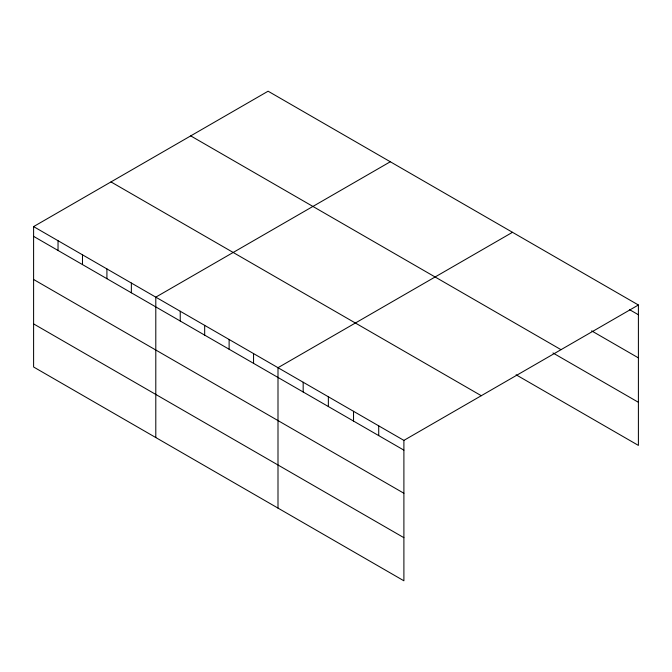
<?xml version="1.0" encoding="UTF-8"?>
<svg xmlns="http://www.w3.org/2000/svg" width="672" height="672" viewBox="0 0 672 672"><rect width="100%" height="100%" fill="white"/><g stroke="black" fill="none" stroke-linecap="round" stroke-linejoin="round"><path stroke-width="1.01" d="M33.6 226.598L403.897 440.387L403.897 580.793L33.6 367.004L33.6 226.598L268.103 91.207L638.4 304.996L638.4 445.402L516.096 374.791M390.306 161.759L155.795 297.15L155.795 437.556M512.501 232.302L277.998 367.693L277.998 508.108M403.897 440.387L638.4 304.996M629.404 309.565L638.4 314.756M591.637 330.868L638.4 357.874M190.722 135.887L561.011 349.675M552.964 352.968L638.4 402.293M110.989 181.919L481.278 395.707M33.6 236.359L403.897 450.148M33.6 279.468L403.897 493.256M33.6 323.896L403.897 537.684M378.714 425.846L378.714 435.607M353.531 411.306L353.531 421.075M328.356 396.774L328.356 406.535M303.173 382.234L303.173 391.994M253.554 353.59L253.554 363.35M229.118 339.478L229.118 349.238M204.674 325.366L204.674 335.126M180.239 311.254L180.239 321.014M131.359 283.038L131.359 292.799M106.915 268.926L106.915 278.687M82.48 254.814L82.48 264.575M58.036 240.71L58.036 250.471"/></g></svg>
